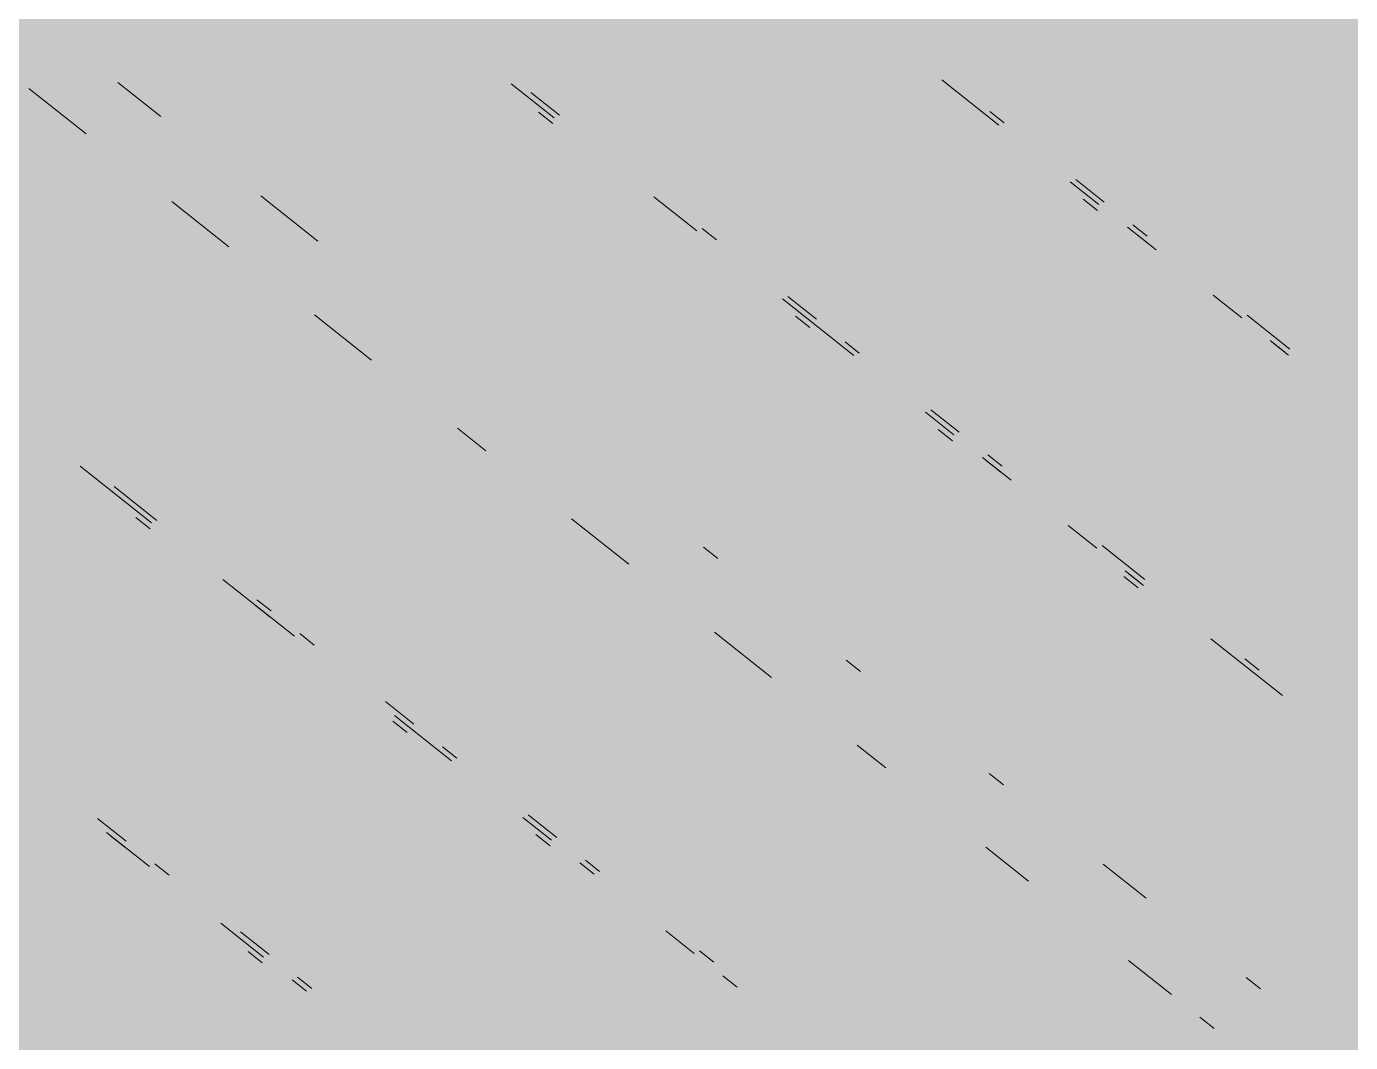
# Model space of a CAD drawing. Header units: millimetres. Extents: x 5 to 1315, y 5 to 292.
# Drawn here: x 1178.271 to 1181.349, y 93.505 to 95.867 of the extents above; entities that cross this region are included whole.
import ezdxf

# ---------------------------------------------------------------- set-up
doc = ezdxf.new("R2010")
doc.units = ezdxf.units.MM
doc.layers.add('EXISTING', color=7, linetype='Continuous')
doc.layers.add('IMAGES', color=7, linetype='Continuous')

# ---------------------------------------------------------------- blocks, each defined once
blk = doc.blocks.new('SHEET_03')
at = {"layer": 'EXISTING', "color": 250, "lineweight": 9}
for p, q in [((280.3989, 95.7429), (280.5317, 95.6376)), ((278.277, 95.7234), (278.4098, 95.618)), ((278.5835, 95.6577), (278.4839, 95.7367)), ((279.3981, 95.7342), (279.4976, 95.6552)), ((279.5101, 95.6611), (279.4437, 95.7137)), ((279.4945, 95.6416), (279.4613, 95.6679)), ((280.5442, 95.6434), (280.511, 95.6698)), ((280.6977, 95.5059), (280.7641, 95.4532)), ((280.7766, 95.4591), (280.7102, 95.5117)), ((278.9486, 95.3679), (278.8159, 95.4733)), ((279.73, 95.4708), (279.8296, 95.3918)), ((280.7609, 95.4396), (280.7277, 95.4659)), ((278.609, 95.46), (278.7417, 95.3546)), ((280.8761, 95.38), (280.8429, 95.4064)), ((279.8753, 95.3713), (279.8421, 95.3977)), ((280.8305, 95.4005), (280.8969, 95.3478)), ((280.0288, 95.2338), (280.1948, 95.1021)), ((280.1077, 95.187), (280.0413, 95.2396)), ((281.0296, 95.2425), (281.096, 95.1898)), ((278.9409, 95.1966), (279.0737, 95.0913)), ((280.092, 95.1675), (280.0588, 95.1938)), ((281.2081, 95.1167), (281.1085, 95.1957)), ((280.2072, 95.1079), (280.174, 95.1343)), ((281.1624, 95.1371), (281.1956, 95.1108)), ((281.205, 95.103), (281.1718, 95.1294)), ((280.4396, 94.9236), (280.3732, 94.9762)), ((280.3607, 94.9704), (280.4271, 94.9177)), ((279.2729, 94.9332), (279.3393, 94.8805)), ((280.424, 94.9041), (280.3908, 94.9304)), ((280.4935, 94.865), (280.5599, 94.8123)), ((280.5361, 94.8309), (280.5029, 94.8573)), ((280.5392, 94.8445), (280.506, 94.8709)), ((278.3962, 94.8446), (278.5621, 94.7129)), ((278.5746, 94.7188), (278.475, 94.7978)), ((278.559, 94.6993), (278.5258, 94.7256)), ((279.5384, 94.7225), (279.6712, 94.6171)), ((280.6927, 94.707), (280.7591, 94.6543)), ((279.8781, 94.6304), (279.8449, 94.6568)), ((280.8712, 94.5812), (280.7716, 94.6602)), ((278.7281, 94.5812), (278.8941, 94.4495)), ((280.8555, 94.5617), (280.8223, 94.588)), ((280.8255, 94.6016), (280.8587, 94.5753)), ((280.868, 94.5675), (280.8348, 94.5939)), ((278.837, 94.4944), (278.8039, 94.5208)), ((278.8402, 94.5081), (278.807, 94.5344)), ((278.9398, 94.429), (278.9066, 94.4554)), ((279.8704, 94.4591), (280.0032, 94.3538)), ((281.0246, 94.4436), (281.1906, 94.3119)), ((280.2101, 94.367), (280.1769, 94.3934)), ((281.1367, 94.3704), (281.1035, 94.3968)), ((279.1721, 94.2447), (279.1057, 94.2974)), ((279.1265, 94.2651), (279.2592, 94.1598)), ((279.1565, 94.2252), (279.1233, 94.2515)), ((279.2717, 94.1657), (279.2385, 94.192)), ((280.2024, 94.1957), (280.2687, 94.143)), ((280.542, 94.1036), (280.5088, 94.13)), ((278.5032, 93.9726), (278.4368, 94.0252)), ((279.4252, 94.0281), (279.4916, 93.9754)), ((279.5041, 93.9813), (279.4377, 94.034)), ((278.4575, 93.993), (278.5571, 93.914)), ((279.4885, 93.9618), (279.4553, 93.9881)), ((278.5001, 93.9589), (278.4669, 93.9853)), ((280.5011, 93.9587), (280.6007, 93.8797)), ((279.6037, 93.9023), (279.5705, 93.9286)), ((278.6028, 93.8935), (278.5696, 93.9199)), ((279.558, 93.9227), (279.5912, 93.8964)), ((280.874, 93.8403), (280.7744, 93.9193)), ((278.7231, 93.7823), (278.8227, 93.7033)), ((278.8352, 93.7092), (278.7688, 93.7619)), ((279.7572, 93.7647), (279.8236, 93.712)), ((278.8196, 93.6897), (278.7864, 93.716)), ((279.8692, 93.6916), (279.836, 93.7179)), ((280.8331, 93.6953), (280.9327, 93.6163)), ((278.8891, 93.6506), (278.9223, 93.6243)), ((278.9348, 93.6302), (278.9016, 93.6565)), ((279.89, 93.6594), (279.9231, 93.633)), ((281.1395, 93.6295), (281.1063, 93.6559)), ((280.999, 93.5636), (281.0322, 93.5372))]:
    blk.add_line(p, q, dxfattribs=at)
at = {"layer": 'IMAGES', "color": 7}
for points in [[(278.06, 95.8215), (278.4455, 95.8215), (278.06, 95.9179), (278.4455, 95.9179)], [(278.4455, 95.8215), (278.5418, 95.8215), (278.4455, 95.9179), (278.5418, 95.9179)], [(278.5418, 95.8215), (279.12, 95.8215), (278.5418, 95.9179), (279.12, 95.9179)], [(279.12, 95.8215), (279.3127, 95.8215), (279.12, 95.9179), (279.3127, 95.9179)], [(279.3127, 95.8215), (279.4091, 95.8215), (279.3127, 95.9179), (279.4091, 95.9179)], [(279.4091, 95.8215), (279.5055, 95.8215), (279.4091, 95.9179), (279.5055, 95.9179)], [(279.5055, 95.8215), (279.9873, 95.8215), (279.5055, 95.9179), (279.9873, 95.9179)], [(279.9873, 95.8215), (280.0836, 95.8215), (279.9873, 95.9179), (280.0836, 95.9179)], [(280.0836, 95.8215), (280.18, 95.8215), (280.0836, 95.9179), (280.18, 95.9179)], [(280.18, 95.8215), (280.2764, 95.8215), (280.18, 95.9179), (280.2764, 95.9179)], [(280.2764, 95.8215), (280.3727, 95.8215), (280.2764, 95.9179), (280.3727, 95.9179)], [(280.3727, 95.8215), (280.4691, 95.8215), (280.3727, 95.9179), (280.4691, 95.9179)], [(280.4691, 95.8215), (280.9509, 95.8215), (280.4691, 95.9179), (280.9509, 95.9179)], [(280.9509, 95.8215), (281.0473, 95.8215), (280.9509, 95.9179), (281.0473, 95.9179)], [(281.0473, 95.8215), (281.1436, 95.8215), (281.0473, 95.9179), (281.1436, 95.9179)], [(281.1436, 95.8215), (281.24, 95.8215), (281.1436, 95.9179), (281.24, 95.9179)], [(281.24, 95.8215), (281.3364, 95.8215), (281.24, 95.9179), (281.3364, 95.9179)], [(281.3364, 95.8215), (281.4327, 95.8215), (281.3364, 95.9179), (281.4327, 95.9179)], [(278.2527, 95.6287), (278.3491, 95.6287), (278.2527, 95.8215), (278.3491, 95.8215)], [(278.3491, 95.7251), (278.4455, 95.7251), (278.3491, 95.8215), (278.4455, 95.8215)], [(278.4455, 95.7251), (278.5418, 95.7251), (278.4455, 95.8215), (278.5418, 95.8215)], [(278.5418, 95.7251), (278.6382, 95.7251), (278.5418, 95.8215), (278.6382, 95.8215)], [(278.6382, 95.7251), (279.12, 95.7251), (278.6382, 95.8215), (279.12, 95.8215)], [(279.12, 95.7251), (279.2164, 95.7251), (279.12, 95.8215), (279.2164, 95.8215)], [(279.2164, 95.7251), (279.3127, 95.7251), (279.2164, 95.8215), (279.3127, 95.8215)], [(279.3127, 95.7251), (279.4091, 95.7251), (279.3127, 95.8215), (279.4091, 95.8215)], [(279.4091, 95.7251), (279.5055, 95.7251), (279.4091, 95.8215), (279.5055, 95.8215)], [(279.5055, 95.7251), (280.0836, 95.7251), (279.5055, 95.8215), (280.0836, 95.8215)], [(280.0836, 95.7251), (280.18, 95.7251), (280.0836, 95.8215), (280.18, 95.8215)], [(280.18, 95.7251), (280.2764, 95.7251), (280.18, 95.8215), (280.2764, 95.8215)], [(280.2764, 95.7251), (280.3727, 95.7251), (280.2764, 95.8215), (280.3727, 95.8215)], [(280.3727, 95.7251), (280.4691, 95.7251), (280.3727, 95.8215), (280.4691, 95.8215)], [(280.4691, 95.7251), (280.5655, 95.7251), (280.4691, 95.8215), (280.5655, 95.8215)], [(280.5655, 95.7251), (280.6618, 95.7251), (280.5655, 95.8215), (280.6618, 95.8215)], [(280.6618, 95.7251), (281.1436, 95.7251), (280.6618, 95.8215), (281.1436, 95.8215)], [(281.1436, 95.7251), (281.24, 95.7251), (281.1436, 95.8215), (281.24, 95.8215)], [(281.24, 95.7251), (281.3364, 95.7251), (281.24, 95.8215), (281.3364, 95.8215)], [(281.3364, 95.7251), (281.5291, 95.7251), (281.3364, 95.8215), (281.5291, 95.8215)], [(278.3491, 95.6287), (278.4455, 95.6287), (278.3491, 95.7251), (278.4455, 95.7251)], [(278.4455, 95.6287), (278.5418, 95.6287), (278.4455, 95.7251), (278.5418, 95.7251)], [(278.5418, 95.6287), (278.6382, 95.6287), (278.5418, 95.7251), (278.6382, 95.7251)], [(278.6382, 95.6287), (278.7345, 95.6287), (278.6382, 95.7251), (278.7345, 95.7251)], [(278.7345, 95.6287), (278.8309, 95.6287), (278.7345, 95.7251), (278.8309, 95.7251)], [(278.8309, 95.6287), (279.2164, 95.6287), (278.8309, 95.7251), (279.2164, 95.7251)], [(279.2164, 95.6287), (279.3127, 95.6287), (279.2164, 95.7251), (279.3127, 95.7251)], [(279.3127, 95.6287), (279.4091, 95.6287), (279.3127, 95.7251), (279.4091, 95.7251)], [(279.4091, 95.6287), (279.6018, 95.6287), (279.4091, 95.7251), (279.6018, 95.7251)], [(279.6018, 95.6287), (279.6982, 95.6287), (279.6018, 95.7251), (279.6982, 95.7251)], [(279.6982, 95.6287), (280.2764, 95.6287), (279.6982, 95.7251), (280.2764, 95.7251)], [(280.2764, 95.6287), (280.3727, 95.6287), (280.2764, 95.7251), (280.3727, 95.7251)], [(280.3727, 95.6287), (280.5655, 95.6287), (280.3727, 95.7251), (280.5655, 95.7251)], [(280.5655, 95.6287), (280.6618, 95.6287), (280.5655, 95.7251), (280.6618, 95.7251)], [(280.6618, 95.6287), (281.24, 95.6287), (280.6618, 95.7251), (281.24, 95.7251)], [(281.24, 95.6287), (281.3364, 95.6287), (281.24, 95.7251), (281.3364, 95.7251)], [(281.3364, 95.6287), (281.4327, 95.6287), (281.3364, 95.7251), (281.4327, 95.7251)], [(278.2527, 95.5323), (278.3491, 95.5323), (278.2527, 95.6287), (278.3491, 95.6287)], [(278.3491, 95.5323), (278.4455, 95.5323), (278.3491, 95.6287), (278.4455, 95.6287)], [(278.4455, 95.5323), (278.5418, 95.5323), (278.4455, 95.6287), (278.5418, 95.6287)], [(278.5418, 95.5323), (278.7345, 95.5323), (278.5418, 95.6287), (278.7345, 95.6287)], [(278.7345, 95.5323), (278.8309, 95.5323), (278.7345, 95.6287), (278.8309, 95.6287)], [(278.8309, 95.5323), (278.9273, 95.5323), (278.8309, 95.6287), (278.9273, 95.6287)], [(278.9273, 95.5323), (279.3127, 95.5323), (278.9273, 95.6287), (279.3127, 95.6287)], [(279.3127, 95.5323), (279.4091, 95.5323), (279.3127, 95.6287), (279.4091, 95.6287)], [(279.4091, 95.5323), (279.5055, 95.5323), (279.4091, 95.6287), (279.5055, 95.6287)], [(279.5055, 95.5323), (279.6018, 95.5323), (279.5055, 95.6287), (279.6018, 95.6287)], [(279.6018, 95.5323), (279.6982, 95.5323), (279.6018, 95.6287), (279.6982, 95.6287)], [(279.6982, 95.5323), (279.7945, 95.5323), (279.6982, 95.6287), (279.7945, 95.6287)], [(279.7945, 95.5323), (279.8909, 95.5323), (279.7945, 95.6287), (279.8909, 95.6287)], [(279.8909, 95.5323), (280.4691, 95.5323), (279.8909, 95.6287), (280.4691, 95.6287)], [(280.4691, 95.5323), (280.5655, 95.5323), (280.4691, 95.6287), (280.5655, 95.6287)], [(280.5655, 95.5323), (280.6618, 95.5323), (280.5655, 95.6287), (280.6618, 95.6287)], [(280.6618, 95.5323), (280.7582, 95.5323), (280.6618, 95.6287), (280.7582, 95.6287)], [(280.7582, 95.5323), (281.3364, 95.5323), (280.7582, 95.6287), (281.3364, 95.6287)], [(281.3364, 95.5323), (281.4327, 95.5323), (281.3364, 95.6287), (281.4327, 95.6287)], [(277.8673, 95.4359), (278.4455, 95.4359), (277.8673, 95.5323), (278.4455, 95.5323)], [(278.4455, 95.4359), (278.5418, 95.4359), (278.4455, 95.5323), (278.5418, 95.5323)], [(278.5418, 95.4359), (278.6382, 95.4359), (278.5418, 95.5323), (278.6382, 95.5323)], [(278.6382, 95.4359), (278.7345, 95.4359), (278.6382, 95.5323), (278.7345, 95.5323)], [(278.7345, 95.4359), (278.8309, 95.4359), (278.7345, 95.5323), (278.8309, 95.5323)], [(278.8309, 95.4359), (278.9273, 95.4359), (278.8309, 95.5323), (278.9273, 95.5323)], [(278.9273, 95.4359), (279.0236, 95.4359), (278.9273, 95.5323), (279.0236, 95.5323)], [(279.0236, 95.4359), (279.4091, 95.4359), (279.0236, 95.5323), (279.4091, 95.5323)], [(279.4091, 95.4359), (279.5055, 95.4359), (279.4091, 95.5323), (279.5055, 95.5323)], [(279.5055, 95.4359), (279.6018, 95.4359), (279.5055, 95.5323), (279.6018, 95.5323)], [(279.6018, 95.4359), (279.6982, 95.4359), (279.6018, 95.5323), (279.6982, 95.5323)], [(279.6982, 95.4359), (279.7945, 95.4359), (279.6982, 95.5323), (279.7945, 95.5323)], [(279.7945, 95.4359), (279.8909, 95.4359), (279.7945, 95.5323), (279.8909, 95.5323)], [(279.8909, 95.4359), (279.9873, 95.4359), (279.8909, 95.5323), (279.9873, 95.5323)], [(279.9873, 95.4359), (280.4691, 95.4359), (279.9873, 95.5323), (280.4691, 95.5323)], [(280.4691, 95.4359), (280.5655, 95.4359), (280.4691, 95.5323), (280.5655, 95.5323)], [(280.5655, 95.4359), (280.6618, 95.4359), (280.5655, 95.5323), (280.6618, 95.5323)], [(280.6618, 95.4359), (280.7582, 95.4359), (280.6618, 95.5323), (280.7582, 95.5323)], [(280.7582, 95.4359), (280.8545, 95.4359), (280.7582, 95.5323), (280.8545, 95.5323)], [(280.8545, 95.4359), (280.9509, 95.4359), (280.8545, 95.5323), (280.9509, 95.5323)], [(280.9509, 95.4359), (281.4327, 95.4359), (280.9509, 95.5323), (281.4327, 95.5323)], [(277.9636, 95.3395), (278.4455, 95.3395), (277.9636, 95.4359), (278.4455, 95.4359)], [(278.4455, 95.3395), (278.5418, 95.3395), (278.4455, 95.4359), (278.5418, 95.4359)], [(278.5418, 95.3395), (278.6382, 95.3395), (278.5418, 95.4359), (278.6382, 95.4359)], [(278.6382, 95.3395), (278.9273, 95.3395), (278.6382, 95.4359), (278.9273, 95.4359)], [(278.9273, 95.3395), (279.0236, 95.3395), (278.9273, 95.4359), (279.0236, 95.4359)], [(279.0236, 95.3395), (279.2164, 95.3395), (279.0236, 95.4359), (279.2164, 95.4359)], [(279.2164, 95.3395), (279.6018, 95.3395), (279.2164, 95.4359), (279.6018, 95.4359)], [(279.6018, 95.3395), (279.6982, 95.3395), (279.6018, 95.4359), (279.6982, 95.4359)], [(279.6982, 95.3395), (279.7945, 95.3395), (279.6982, 95.4359), (279.7945, 95.4359)], [(279.7945, 95.3395), (279.8909, 95.3395), (279.7945, 95.4359), (279.8909, 95.4359)], [(279.8909, 95.3395), (279.9873, 95.3395), (279.8909, 95.4359), (279.9873, 95.4359)], [(279.9873, 95.3395), (280.0836, 95.3395), (279.9873, 95.4359), (280.0836, 95.4359)], [(280.0836, 95.3395), (280.18, 95.3395), (280.0836, 95.4359), (280.18, 95.4359)], [(280.18, 95.3395), (280.5655, 95.3395), (280.18, 95.4359), (280.5655, 95.4359)], [(280.5655, 95.3395), (280.6618, 95.3395), (280.5655, 95.4359), (280.6618, 95.4359)], [(280.6618, 95.3395), (280.7582, 95.3395), (280.6618, 95.4359), (280.7582, 95.4359)], [(280.7582, 95.3395), (280.9509, 95.3395), (280.7582, 95.4359), (280.9509, 95.4359)], [(280.9509, 95.3395), (281.0473, 95.3395), (280.9509, 95.4359), (281.0473, 95.4359)], [(281.0473, 95.3395), (281.1436, 95.3395), (281.0473, 95.4359), (281.1436, 95.4359)], [(281.1436, 95.3395), (281.6255, 95.3395), (281.1436, 95.4359), (281.6255, 95.4359)], [(278.1564, 95.2431), (278.5418, 95.2431), (278.1564, 95.3395), (278.5418, 95.3395)], [(278.5418, 95.2431), (278.6382, 95.2431), (278.5418, 95.3395), (278.6382, 95.3395)], [(278.6382, 95.2431), (278.7345, 95.2431), (278.6382, 95.3395), (278.7345, 95.3395)], [(278.7345, 95.2431), (278.8309, 95.2431), (278.7345, 95.3395), (278.8309, 95.3395)], [(278.8309, 95.2431), (279.12, 95.2431), (278.8309, 95.3395), (279.12, 95.3395)], [(279.12, 95.2431), (279.2164, 95.2431), (279.12, 95.3395), (279.2164, 95.3395)], [(279.2164, 95.2431), (279.3127, 95.2431), (279.2164, 95.3395), (279.3127, 95.3395)], [(279.3127, 95.2431), (279.6982, 95.2431), (279.3127, 95.3395), (279.6982, 95.3395)], [(279.6982, 95.2431), (279.7945, 95.2431), (279.6982, 95.3395), (279.7945, 95.3395)], [(279.7945, 95.2431), (279.8909, 95.2431), (279.7945, 95.3395), (279.8909, 95.3395)], [(279.8909, 95.2431), (279.9873, 95.2431), (279.8909, 95.3395), (279.9873, 95.3395)], [(279.9873, 95.2431), (280.0836, 95.2431), (279.9873, 95.3395), (280.0836, 95.3395)], [(280.0836, 95.2431), (280.18, 95.2431), (280.0836, 95.3395), (280.18, 95.3395)], [(280.18, 95.2431), (280.7582, 95.2431), (280.18, 95.3395), (280.7582, 95.3395)], [(280.7582, 95.2431), (280.8545, 95.2431), (280.7582, 95.3395), (280.8545, 95.3395)], [(280.8545, 95.2431), (280.9509, 95.2431), (280.8545, 95.3395), (280.9509, 95.3395)], [(280.9509, 95.2431), (281.0473, 95.2431), (280.9509, 95.3395), (281.0473, 95.3395)], [(281.0473, 95.2431), (281.1436, 95.2431), (281.0473, 95.3395), (281.1436, 95.3395)], [(281.1436, 95.2431), (281.24, 95.2431), (281.1436, 95.3395), (281.24, 95.3395)], [(281.24, 95.2431), (281.7218, 95.2431), (281.24, 95.3395), (281.7218, 95.3395)], [(278.2527, 95.1467), (278.6382, 95.1467), (278.2527, 95.2431), (278.6382, 95.2431)], [(278.6382, 95.1467), (278.7345, 95.1467), (278.6382, 95.2431), (278.7345, 95.2431)], [(278.7345, 95.1467), (278.8309, 95.1467), (278.7345, 95.2431), (278.8309, 95.2431)], [(278.8309, 95.1467), (278.9273, 95.1467), (278.8309, 95.2431), (278.9273, 95.2431)], [(278.9273, 95.1467), (279.12, 95.1467), (278.9273, 95.2431), (279.12, 95.2431)], [(279.12, 95.1467), (279.2164, 95.1467), (279.12, 95.2431), (279.2164, 95.2431)], [(279.2164, 95.1467), (279.3127, 95.1467), (279.2164, 95.2431), (279.3127, 95.2431)], [(279.3127, 95.1467), (279.4091, 95.1467), (279.3127, 95.2431), (279.4091, 95.2431)], [(279.4091, 95.1467), (279.8909, 95.1467), (279.4091, 95.2431), (279.8909, 95.2431)], [(279.8909, 95.1467), (279.9873, 95.1467), (279.8909, 95.2431), (279.9873, 95.2431)], [(279.9873, 95.1467), (280.0836, 95.1467), (279.9873, 95.2431), (280.0836, 95.2431)], [(280.0836, 95.1467), (280.18, 95.1467), (280.0836, 95.2431), (280.18, 95.2431)], [(280.18, 95.1467), (280.2764, 95.1467), (280.18, 95.2431), (280.2764, 95.2431)], [(280.2764, 95.1467), (280.3727, 95.1467), (280.2764, 95.2431), (280.3727, 95.2431)], [(280.3727, 95.1467), (280.8545, 95.1467), (280.3727, 95.2431), (280.8545, 95.2431)], [(280.8545, 95.1467), (280.9509, 95.1467), (280.8545, 95.2431), (280.9509, 95.2431)], [(280.9509, 95.1467), (281.0473, 95.1467), (280.9509, 95.2431), (281.0473, 95.2431)], [(281.0473, 95.1467), (281.1436, 95.1467), (281.0473, 95.2431), (281.1436, 95.2431)], [(281.1436, 95.1467), (281.24, 95.1467), (281.1436, 95.2431), (281.24, 95.2431)], [(281.24, 95.1467), (281.3364, 95.1467), (281.24, 95.2431), (281.3364, 95.2431)], [(281.3364, 95.1467), (281.9145, 95.1467), (281.3364, 95.2431), (281.9145, 95.2431)], [(278.2527, 95.0503), (278.3491, 95.0503), (278.2527, 95.1467), (278.3491, 95.1467)], [(278.3491, 95.0503), (278.8309, 95.0503), (278.3491, 95.1467), (278.8309, 95.1467)], [(278.8309, 95.0503), (278.9273, 95.0503), (278.8309, 95.1467), (278.9273, 95.1467)], [(278.9273, 95.0503), (279.0236, 95.0503), (278.9273, 95.1467), (279.0236, 95.1467)], [(279.0236, 95.0503), (279.12, 95.0503), (279.0236, 95.1467), (279.12, 95.1467)], [(279.12, 95.0503), (279.2164, 95.0503), (279.12, 95.1467), (279.2164, 95.1467)], [(279.2164, 95.0503), (279.3127, 95.0503), (279.2164, 95.1467), (279.3127, 95.1467)], [(279.3127, 95.0503), (279.4091, 95.0503), (279.3127, 95.1467), (279.4091, 95.1467)], [(279.4091, 95.0503), (279.5055, 95.0503), (279.4091, 95.1467), (279.5055, 95.1467)], [(279.5055, 95.0503), (279.6018, 95.0503), (279.5055, 95.1467), (279.6018, 95.1467)], [(279.6018, 95.0503), (279.9873, 95.0503), (279.6018, 95.1467), (279.9873, 95.1467)], [(279.9873, 95.0503), (280.0836, 95.0503), (279.9873, 95.1467), (280.0836, 95.1467)], [(280.0836, 95.0503), (280.2764, 95.0503), (280.0836, 95.1467), (280.2764, 95.1467)], [(280.2764, 95.0503), (280.3727, 95.0503), (280.2764, 95.1467), (280.3727, 95.1467)], [(280.3727, 95.0503), (280.4691, 95.0503), (280.3727, 95.1467), (280.4691, 95.1467)], [(280.4691, 95.0503), (280.9509, 95.0503), (280.4691, 95.1467), (280.9509, 95.1467)], [(280.9509, 95.0503), (281.0473, 95.0503), (280.9509, 95.1467), (281.0473, 95.1467)], [(281.0473, 95.0503), (281.1436, 95.0503), (281.0473, 95.1467), (281.1436, 95.1467)], [(281.1436, 95.0503), (281.24, 95.0503), (281.1436, 95.1467), (281.24, 95.1467)], [(281.24, 95.0503), (281.3364, 95.0503), (281.24, 95.1467), (281.3364, 95.1467)], [(281.3364, 95.0503), (281.4327, 95.0503), (281.3364, 95.1467), (281.4327, 95.1467)], [(278.2527, 94.9539), (278.3491, 94.9539), (278.2527, 95.0503), (278.3491, 95.0503)], [(278.3491, 94.9539), (278.4455, 94.9539), (278.3491, 95.0503), (278.4455, 95.0503)], [(278.4455, 94.9539), (278.9273, 94.9539), (278.4455, 95.0503), (278.9273, 95.0503)], [(278.9273, 94.9539), (279.0236, 94.9539), (278.9273, 95.0503), (279.0236, 95.0503)], [(279.0236, 94.9539), (279.12, 94.9539), (279.0236, 95.0503), (279.12, 95.0503)], [(279.12, 94.9539), (279.2164, 94.9539), (279.12, 95.0503), (279.2164, 95.0503)], [(279.2164, 94.9539), (279.4091, 94.9539), (279.2164, 95.0503), (279.4091, 95.0503)], [(279.4091, 94.9539), (279.5055, 94.9539), (279.4091, 95.0503), (279.5055, 95.0503)], [(279.5055, 94.9539), (279.6018, 94.9539), (279.5055, 95.0503), (279.6018, 95.0503)], [(279.6018, 94.9539), (279.6982, 94.9539), (279.6018, 95.0503), (279.6982, 95.0503)], [(279.6982, 94.9539), (280.0836, 94.9539), (279.6982, 95.0503), (280.0836, 95.0503)], [(280.0836, 94.9539), (280.18, 94.9539), (280.0836, 95.0503), (280.18, 95.0503)], [(280.18, 94.9539), (280.2764, 94.9539), (280.18, 95.0503), (280.2764, 95.0503)], [(280.2764, 94.9539), (280.4691, 94.9539), (280.2764, 95.0503), (280.4691, 95.0503)], [(280.4691, 94.9539), (280.5655, 94.9539), (280.4691, 95.0503), (280.5655, 95.0503)], [(280.5655, 94.9539), (281.0473, 94.9539), (280.5655, 95.0503), (281.0473, 95.0503)], [(281.0473, 94.9539), (281.1436, 94.9539), (281.0473, 95.0503), (281.1436, 95.0503)], [(281.1436, 94.9539), (281.24, 94.9539), (281.1436, 95.0503), (281.24, 95.0503)], [(281.24, 94.9539), (281.4327, 94.9539), (281.24, 95.0503), (281.4327, 95.0503)], [(278.2527, 94.8575), (278.3491, 94.8575), (278.2527, 94.9539), (278.3491, 94.9539)], [(278.3491, 94.8575), (278.4455, 94.8575), (278.3491, 94.9539), (278.4455, 94.9539)], [(278.4455, 94.8575), (278.5418, 94.8575), (278.4455, 94.9539), (278.5418, 94.9539)], [(278.5418, 94.8575), (279.0236, 94.8575), (278.5418, 94.9539), (279.0236, 94.9539)], [(279.0236, 94.8575), (279.12, 94.8575), (279.0236, 94.9539), (279.12, 94.9539)], [(279.12, 94.8575), (279.2164, 94.8575), (279.12, 94.9539), (279.2164, 94.9539)], [(279.2164, 94.8575), (279.4091, 94.8575), (279.2164, 94.9539), (279.4091, 94.9539)], [(279.4091, 94.7611), (279.5055, 94.7611), (279.4091, 94.9539), (279.5055, 94.9539)], [(279.5055, 94.8575), (279.6018, 94.8575), (279.5055, 94.9539), (279.6018, 94.9539)], [(279.6018, 94.8575), (279.7945, 94.8575), (279.6018, 94.9539), (279.7945, 94.9539)], [(279.7945, 94.8575), (280.18, 94.8575), (279.7945, 94.9539), (280.18, 94.9539)], [(280.18, 94.8575), (280.2764, 94.8575), (280.18, 94.9539), (280.2764, 94.9539)], [(280.2764, 94.8575), (280.3727, 94.8575), (280.2764, 94.9539), (280.3727, 94.9539)], [(280.3727, 94.8575), (280.5655, 94.8575), (280.3727, 94.9539), (280.5655, 94.9539)], [(280.5655, 94.8575), (280.6618, 94.8575), (280.5655, 94.9539), (280.6618, 94.9539)], [(280.6618, 94.8575), (280.7582, 94.8575), (280.6618, 94.9539), (280.7582, 94.9539)], [(280.7582, 94.8575), (281.24, 94.8575), (280.7582, 94.9539), (281.24, 94.9539)], [(281.24, 94.8575), (281.3364, 94.8575), (281.24, 94.9539), (281.3364, 94.9539)], [(281.3364, 94.8575), (281.5291, 94.8575), (281.3364, 94.9539), (281.5291, 94.9539)], [(278.2527, 94.7611), (278.3491, 94.7611), (278.2527, 94.8575), (278.3491, 94.8575)], [(278.3491, 94.7611), (278.5418, 94.7611), (278.3491, 94.8575), (278.5418, 94.8575)], [(278.5418, 94.7611), (278.6382, 94.7611), (278.5418, 94.8575), (278.6382, 94.8575)], [(278.6382, 94.7611), (278.7345, 94.7611), (278.6382, 94.8575), (278.7345, 94.8575)], [(278.7345, 94.7611), (279.12, 94.7611), (278.7345, 94.8575), (279.12, 94.8575)], [(279.12, 94.7611), (279.2164, 94.7611), (279.12, 94.8575), (279.2164, 94.8575)], [(279.2164, 94.7611), (279.3127, 94.7611), (279.2164, 94.8575), (279.3127, 94.8575)], [(279.3127, 94.7611), (279.4091, 94.7611), (279.3127, 94.8575), (279.4091, 94.8575)], [(279.5055, 94.7611), (279.6018, 94.7611), (279.5055, 94.8575), (279.6018, 94.8575)], [(279.6018, 94.7611), (279.6982, 94.7611), (279.6018, 94.8575), (279.6982, 94.8575)], [(279.6982, 94.7611), (279.7945, 94.7611), (279.6982, 94.8575), (279.7945, 94.8575)], [(279.7945, 94.7611), (279.8909, 94.7611), (279.7945, 94.8575), (279.8909, 94.8575)], [(279.8909, 94.7611), (280.3727, 94.7611), (279.8909, 94.8575), (280.3727, 94.8575)], [(280.3727, 94.7611), (280.4691, 94.7611), (280.3727, 94.8575), (280.4691, 94.8575)], [(280.4691, 94.7611), (280.5655, 94.7611), (280.4691, 94.8575), (280.5655, 94.8575)], [(280.5655, 94.6647), (280.6618, 94.6647), (280.5655, 94.8575), (280.6618, 94.8575)], [(280.6618, 94.7611), (280.7582, 94.7611), (280.6618, 94.8575), (280.7582, 94.8575)], [(280.7582, 94.7611), (280.8545, 94.7611), (280.7582, 94.8575), (280.8545, 94.8575)], [(280.8545, 94.7611), (281.3364, 94.7611), (280.8545, 94.8575), (281.3364, 94.8575)], [(281.3364, 94.7611), (281.4327, 94.7611), (281.3364, 94.8575), (281.4327, 94.8575)], [(277.8673, 94.6647), (278.3491, 94.6647), (277.8673, 94.7611), (278.3491, 94.7611)], [(278.3491, 94.6647), (278.4455, 94.6647), (278.3491, 94.7611), (278.4455, 94.7611)], [(278.4455, 94.6647), (278.6382, 94.6647), (278.4455, 94.7611), (278.6382, 94.7611)], [(278.6382, 94.6647), (278.7345, 94.6647), (278.6382, 94.7611), (278.7345, 94.7611)], [(278.7345, 94.6647), (278.8309, 94.6647), (278.7345, 94.7611), (278.8309, 94.7611)], [(278.8309, 94.6647), (279.2164, 94.6647), (278.8309, 94.7611), (279.2164, 94.7611)], [(279.2164, 94.6647), (279.3127, 94.6647), (279.2164, 94.7611), (279.3127, 94.7611)], [(279.3127, 94.6647), (279.4091, 94.6647), (279.3127, 94.7611), (279.4091, 94.7611)], [(279.4091, 94.6647), (279.5055, 94.6647), (279.4091, 94.7611), (279.5055, 94.7611)], [(279.5055, 94.6647), (279.6982, 94.6647), (279.5055, 94.7611), (279.6982, 94.7611)], [(279.6982, 94.6647), (279.7945, 94.6647), (279.6982, 94.7611), (279.7945, 94.7611)], [(279.7945, 94.6647), (279.8909, 94.6647), (279.7945, 94.7611), (279.8909, 94.7611)], [(279.8909, 94.6647), (279.9873, 94.6647), (279.8909, 94.7611), (279.9873, 94.7611)], [(279.9873, 94.6647), (280.3727, 94.6647), (279.9873, 94.7611), (280.3727, 94.7611)], [(280.3727, 94.6647), (280.4691, 94.6647), (280.3727, 94.7611), (280.4691, 94.7611)], [(280.4691, 94.6647), (280.5655, 94.6647), (280.4691, 94.7611), (280.5655, 94.7611)], [(280.6618, 94.6647), (280.7582, 94.6647), (280.6618, 94.7611), (280.7582, 94.7611)], [(280.7582, 94.6647), (280.8545, 94.6647), (280.7582, 94.7611), (280.8545, 94.7611)], [(280.8545, 94.6647), (280.9509, 94.6647), (280.8545, 94.7611), (280.9509, 94.7611)], [(280.9509, 94.6647), (281.4327, 94.6647), (280.9509, 94.7611), (281.4327, 94.7611)], [(277.9636, 94.5683), (278.5418, 94.5683), (277.9636, 94.6647), (278.5418, 94.6647)], [(278.5418, 94.5683), (278.6382, 94.5683), (278.5418, 94.6647), (278.6382, 94.6647)], [(278.6382, 94.5683), (278.7345, 94.5683), (278.6382, 94.6647), (278.7345, 94.6647)], [(278.7345, 94.5683), (278.8309, 94.5683), (278.7345, 94.6647), (278.8309, 94.6647)], [(278.8309, 94.5683), (278.9273, 94.5683), (278.8309, 94.6647), (278.9273, 94.6647)], [(278.9273, 94.5683), (279.4091, 94.5683), (278.9273, 94.6647), (279.4091, 94.6647)], [(279.4091, 94.5683), (279.5055, 94.5683), (279.4091, 94.6647), (279.5055, 94.6647)], [(279.5055, 94.5683), (279.6018, 94.5683), (279.5055, 94.6647), (279.6018, 94.6647)], [(279.6018, 94.5683), (279.6982, 94.5683), (279.6018, 94.6647), (279.6982, 94.6647)], [(279.6982, 94.5683), (279.8909, 94.5683), (279.6982, 94.6647), (279.8909, 94.6647)], [(279.8909, 94.5683), (279.9873, 94.5683), (279.8909, 94.6647), (279.9873, 94.6647)], [(279.9873, 94.5683), (280.18, 94.5683), (279.9873, 94.6647), (280.18, 94.6647)], [(280.18, 94.5683), (280.4691, 94.5683), (280.18, 94.6647), (280.4691, 94.6647)], [(280.4691, 94.5683), (280.5655, 94.5683), (280.4691, 94.6647), (280.5655, 94.6647)], [(280.5655, 94.5683), (280.6618, 94.5683), (280.5655, 94.6647), (280.6618, 94.6647)], [(280.6618, 94.5683), (280.7582, 94.5683), (280.6618, 94.6647), (280.7582, 94.6647)], [(280.7582, 94.5683), (280.8545, 94.5683), (280.7582, 94.6647), (280.8545, 94.6647)], [(280.8545, 94.5683), (280.9509, 94.5683), (280.8545, 94.6647), (280.9509, 94.6647)], [(280.9509, 94.5683), (281.0473, 94.5683), (280.9509, 94.6647), (281.0473, 94.6647)], [(281.0473, 94.5683), (281.6255, 94.5683), (281.0473, 94.6647), (281.6255, 94.6647)], [(278.06, 94.4719), (278.5418, 94.4719), (278.06, 94.5683), (278.5418, 94.5683)], [(278.5418, 94.4719), (278.6382, 94.4719), (278.5418, 94.5683), (278.6382, 94.5683)], [(278.6382, 94.4719), (278.7345, 94.4719), (278.6382, 94.5683), (278.7345, 94.5683)], [(278.7345, 94.4719), (278.9273, 94.4719), (278.7345, 94.5683), (278.9273, 94.5683)], [(278.9273, 94.4719), (279.5055, 94.4719), (278.9273, 94.5683), (279.5055, 94.5683)], [(279.5055, 94.4719), (279.6018, 94.4719), (279.5055, 94.5683), (279.6018, 94.5683)], [(279.6018, 94.4719), (279.6982, 94.4719), (279.6018, 94.5683), (279.6982, 94.5683)], [(279.6982, 94.4719), (279.7945, 94.4719), (279.6982, 94.5683), (279.7945, 94.5683)], [(279.7945, 94.4719), (280.0836, 94.4719), (279.7945, 94.5683), (280.0836, 94.5683)], [(280.0836, 94.4719), (280.18, 94.4719), (280.0836, 94.5683), (280.18, 94.5683)], [(280.18, 94.4719), (280.2764, 94.4719), (280.18, 94.5683), (280.2764, 94.5683)], [(280.2764, 94.4719), (280.6618, 94.4719), (280.2764, 94.5683), (280.6618, 94.5683)], [(280.6618, 94.4719), (280.7582, 94.4719), (280.6618, 94.5683), (280.7582, 94.5683)], [(280.7582, 94.4719), (280.8545, 94.4719), (280.7582, 94.5683), (280.8545, 94.5683)], [(280.8545, 94.4719), (281.0473, 94.4719), (280.8545, 94.5683), (281.0473, 94.5683)], [(281.0473, 94.4719), (281.1436, 94.4719), (281.0473, 94.5683), (281.1436, 94.5683)], [(281.1436, 94.4719), (281.24, 94.4719), (281.1436, 94.5683), (281.24, 94.5683)], [(281.24, 94.4719), (281.6255, 94.4719), (281.24, 94.5683), (281.6255, 94.5683)], [(278.1564, 94.3755), (278.6382, 94.3755), (278.1564, 94.4719), (278.6382, 94.4719)], [(278.6382, 94.3755), (278.7345, 94.3755), (278.6382, 94.4719), (278.7345, 94.4719)], [(278.7345, 94.3755), (278.8309, 94.3755), (278.7345, 94.4719), (278.8309, 94.4719)], [(278.8309, 94.3755), (279.0236, 94.3755), (278.8309, 94.4719), (279.0236, 94.4719)], [(279.0236, 94.3755), (279.12, 94.3755), (279.0236, 94.4719), (279.12, 94.4719)], [(279.12, 94.3755), (279.2164, 94.3755), (279.12, 94.4719), (279.2164, 94.4719)], [(279.2164, 94.3755), (279.6018, 94.3755), (279.2164, 94.4719), (279.6018, 94.4719)], [(279.6018, 94.3755), (279.6982, 94.3755), (279.6018, 94.4719), (279.6982, 94.4719)], [(279.6982, 94.3755), (279.7945, 94.3755), (279.6982, 94.4719), (279.7945, 94.4719)], [(279.7945, 94.3755), (279.8909, 94.3755), (279.7945, 94.4719), (279.8909, 94.4719)], [(279.8909, 94.3755), (279.9873, 94.3755), (279.8909, 94.4719), (279.9873, 94.4719)], [(279.9873, 94.3755), (280.18, 94.3755), (279.9873, 94.4719), (280.18, 94.4719)], [(280.18, 94.3755), (280.2764, 94.3755), (280.18, 94.4719), (280.2764, 94.4719)], [(280.2764, 94.3755), (280.3727, 94.3755), (280.2764, 94.4719), (280.3727, 94.4719)], [(280.3727, 94.3755), (280.7582, 94.3755), (280.3727, 94.4719), (280.7582, 94.4719)], [(280.7582, 94.3755), (280.9509, 94.3755), (280.7582, 94.4719), (280.9509, 94.4719)], [(280.9509, 94.3755), (281.1436, 94.3755), (280.9509, 94.4719), (281.1436, 94.4719)], [(281.1436, 94.3755), (281.24, 94.3755), (281.1436, 94.4719), (281.24, 94.4719)], [(281.24, 94.3755), (281.3364, 94.3755), (281.24, 94.4719), (281.3364, 94.4719)], [(281.3364, 94.3755), (281.8182, 94.3755), (281.3364, 94.4719), (281.8182, 94.4719)], [(278.2527, 94.2791), (278.8309, 94.2791), (278.2527, 94.3755), (278.8309, 94.3755)], [(278.8309, 94.2791), (278.9273, 94.2791), (278.8309, 94.3755), (278.9273, 94.3755)], [(278.9273, 94.2791), (279.0236, 94.2791), (278.9273, 94.3755), (279.0236, 94.3755)], [(279.0236, 94.2791), (279.12, 94.2791), (279.0236, 94.3755), (279.12, 94.3755)], [(279.12, 94.2791), (279.2164, 94.2791), (279.12, 94.3755), (279.2164, 94.3755)], [(279.2164, 94.2791), (279.3127, 94.2791), (279.2164, 94.3755), (279.3127, 94.3755)], [(279.3127, 94.2791), (279.7945, 94.2791), (279.3127, 94.3755), (279.7945, 94.3755)], [(279.7945, 94.2791), (279.8909, 94.2791), (279.7945, 94.3755), (279.8909, 94.3755)], [(279.8909, 94.2791), (279.9873, 94.2791), (279.8909, 94.3755), (279.9873, 94.3755)], [(279.9873, 94.2791), (280.0836, 94.2791), (279.9873, 94.3755), (280.0836, 94.3755)], [(280.0836, 94.2791), (280.18, 94.2791), (280.0836, 94.3755), (280.18, 94.3755)], [(280.18, 94.2791), (280.3727, 94.2791), (280.18, 94.3755), (280.3727, 94.3755)], [(280.3727, 94.2791), (280.4691, 94.2791), (280.3727, 94.3755), (280.4691, 94.3755)], [(280.4691, 94.2791), (280.9509, 94.2791), (280.4691, 94.3755), (280.9509, 94.3755)], [(280.9509, 94.2791), (281.0473, 94.2791), (280.9509, 94.3755), (281.0473, 94.3755)], [(281.0473, 94.2791), (281.24, 94.2791), (281.0473, 94.3755), (281.24, 94.3755)], [(281.24, 94.2791), (281.3364, 94.2791), (281.24, 94.3755), (281.3364, 94.3755)], [(281.3364, 94.2791), (281.4327, 94.2791), (281.3364, 94.3755), (281.4327, 94.3755)], [(278.2527, 94.1827), (278.3491, 94.1827), (278.2527, 94.2791), (278.3491, 94.2791)], [(278.3491, 94.1827), (278.4455, 94.1827), (278.3491, 94.2791), (278.4455, 94.2791)], [(278.4455, 94.1827), (278.9273, 94.1827), (278.4455, 94.2791), (278.9273, 94.2791)], [(278.9273, 94.1827), (279.0236, 94.1827), (278.9273, 94.2791), (279.0236, 94.2791)], [(279.0236, 94.1827), (279.12, 94.1827), (279.0236, 94.2791), (279.12, 94.2791)], [(279.12, 94.1827), (279.3127, 94.1827), (279.12, 94.2791), (279.3127, 94.2791)], [(279.3127, 94.1827), (279.4091, 94.1827), (279.3127, 94.2791), (279.4091, 94.2791)], [(279.4091, 94.1827), (279.8909, 94.1827), (279.4091, 94.2791), (279.8909, 94.2791)], [(279.8909, 94.1827), (279.9873, 94.1827), (279.8909, 94.2791), (279.9873, 94.2791)], [(279.9873, 94.1827), (280.0836, 94.1827), (279.9873, 94.2791), (280.0836, 94.2791)], [(280.0836, 94.1827), (280.2764, 94.1827), (280.0836, 94.2791), (280.2764, 94.2791)], [(280.2764, 94.1827), (280.3727, 94.1827), (280.2764, 94.2791), (280.3727, 94.2791)], [(280.3727, 94.1827), (280.4691, 94.1827), (280.3727, 94.2791), (280.4691, 94.2791)], [(280.4691, 94.1827), (280.5655, 94.1827), (280.4691, 94.2791), (280.5655, 94.2791)], [(280.5655, 94.1827), (280.6618, 94.1827), (280.5655, 94.2791), (280.6618, 94.2791)], [(280.6618, 94.1827), (281.1436, 94.1827), (280.6618, 94.2791), (281.1436, 94.2791)], [(281.1436, 94.1827), (281.24, 94.1827), (281.1436, 94.2791), (281.24, 94.2791)], [(281.24, 94.1827), (281.4327, 94.1827), (281.24, 94.2791), (281.4327, 94.2791)], [(278.1564, 94.0863), (278.3491, 94.0863), (278.1564, 94.1827), (278.3491, 94.1827)], [(278.3491, 94.0863), (278.4455, 94.0863), (278.3491, 94.1827), (278.4455, 94.1827)], [(278.4455, 94.0863), (278.5418, 94.0863), (278.4455, 94.1827), (278.5418, 94.1827)], [(278.5418, 94.0863), (279.0236, 94.0863), (278.5418, 94.1827), (279.0236, 94.1827)], [(279.0236, 94.0863), (279.12, 94.0863), (279.0236, 94.1827), (279.12, 94.1827)], [(279.12, 94.0863), (279.2164, 94.0863), (279.12, 94.1827), (279.2164, 94.1827)], [(279.2164, 94.0863), (279.4091, 94.0863), (279.2164, 94.1827), (279.4091, 94.1827)], [(279.4091, 94.0863), (279.5055, 94.0863), (279.4091, 94.1827), (279.5055, 94.1827)], [(279.5055, 94.0863), (279.6018, 94.0863), (279.5055, 94.1827), (279.6018, 94.1827)], [(279.6018, 94.0863), (279.9873, 94.0863), (279.6018, 94.1827), (279.9873, 94.1827)], [(279.9873, 94.0863), (280.18, 94.0863), (279.9873, 94.1827), (280.18, 94.1827)], [(280.18, 94.0863), (280.2764, 94.0863), (280.18, 94.1827), (280.2764, 94.1827)], [(280.2764, 93.9899), (280.3727, 93.9899), (280.2764, 94.1827), (280.3727, 94.1827)], [(280.3727, 94.0863), (280.4691, 94.0863), (280.3727, 94.1827), (280.4691, 94.1827)], [(280.4691, 94.0863), (280.5655, 94.0863), (280.4691, 94.1827), (280.5655, 94.1827)], [(280.5655, 94.0863), (280.6618, 94.0863), (280.5655, 94.1827), (280.6618, 94.1827)], [(280.6618, 94.0863), (280.7582, 94.0863), (280.6618, 94.1827), (280.7582, 94.1827)], [(280.7582, 94.0863), (281.1436, 94.0863), (280.7582, 94.1827), (281.1436, 94.1827)], [(281.1436, 94.0863), (281.24, 94.0863), (281.1436, 94.1827), (281.24, 94.1827)], [(281.24, 94.0863), (281.3364, 94.0863), (281.24, 94.1827), (281.3364, 94.1827)], [(281.3364, 94.0863), (281.5291, 94.0863), (281.3364, 94.1827), (281.5291, 94.1827)], [(278.2527, 93.9899), (278.3491, 93.9899), (278.2527, 94.0863), (278.3491, 94.0863)], [(278.3491, 93.9899), (278.5418, 93.9899), (278.3491, 94.0863), (278.5418, 94.0863)], [(278.5418, 93.9899), (278.6382, 93.9899), (278.5418, 94.0863), (278.6382, 94.0863)], [(278.6382, 93.9899), (279.2164, 93.9899), (278.6382, 94.0863), (279.2164, 94.0863)], [(279.2164, 93.9899), (279.3127, 93.9899), (279.2164, 94.0863), (279.3127, 94.0863)], [(279.3127, 93.9899), (279.4091, 93.9899), (279.3127, 94.0863), (279.4091, 94.0863)], [(279.4091, 93.9899), (279.5055, 93.9899), (279.4091, 94.0863), (279.5055, 94.0863)], [(279.5055, 93.9899), (279.6018, 93.9899), (279.5055, 94.0863), (279.6018, 94.0863)], [(279.6018, 93.9899), (279.6982, 93.9899), (279.6018, 94.0863), (279.6982, 94.0863)], [(279.6982, 93.9899), (280.18, 93.9899), (279.6982, 94.0863), (280.18, 94.0863)], [(280.18, 93.9899), (280.2764, 93.9899), (280.18, 94.0863), (280.2764, 94.0863)], [(280.3727, 93.9899), (280.6618, 93.9899), (280.3727, 94.0863), (280.6618, 94.0863)], [(280.6618, 93.9899), (280.7582, 93.9899), (280.6618, 94.0863), (280.7582, 94.0863)], [(280.7582, 93.9899), (280.8545, 93.9899), (280.7582, 94.0863), (280.8545, 94.0863)], [(280.8545, 93.9899), (281.3364, 93.9899), (280.8545, 94.0863), (281.3364, 94.0863)], [(281.3364, 93.9899), (281.4327, 93.9899), (281.3364, 94.0863), (281.4327, 94.0863)], [(278.2527, 93.8935), (278.3491, 93.8935), (278.2527, 93.9899), (278.3491, 93.9899)], [(278.3491, 93.8935), (278.4455, 93.8935), (278.3491, 93.9899), (278.4455, 93.9899)], [(278.4455, 93.8935), (278.6382, 93.8935), (278.4455, 93.9899), (278.6382, 93.9899)], [(278.6382, 93.8935), (278.7345, 93.8935), (278.6382, 93.9899), (278.7345, 93.9899)], [(278.7345, 93.8935), (279.3127, 93.8935), (278.7345, 93.9899), (279.3127, 93.9899)], [(279.3127, 93.8935), (279.4091, 93.8935), (279.3127, 93.9899), (279.4091, 93.9899)], [(279.4091, 93.8935), (279.6018, 93.8935), (279.4091, 93.9899), (279.6018, 93.9899)], [(279.6018, 93.8935), (279.6982, 93.8935), (279.6018, 93.9899), (279.6982, 93.9899)], [(279.6982, 93.8935), (279.7945, 93.8935), (279.6982, 93.9899), (279.7945, 93.9899)], [(279.7945, 93.8935), (280.18, 93.8935), (279.7945, 93.9899), (280.18, 93.9899)], [(280.18, 93.8935), (280.2764, 93.8935), (280.18, 93.9899), (280.2764, 93.9899)], [(280.2764, 93.8935), (280.3727, 93.8935), (280.2764, 93.9899), (280.3727, 93.9899)], [(280.3727, 93.8935), (280.4691, 93.8935), (280.3727, 93.9899), (280.4691, 93.9899)], [(280.4691, 93.8935), (280.5655, 93.8935), (280.4691, 93.9899), (280.5655, 93.9899)], [(280.5655, 93.8935), (280.6618, 93.8935), (280.5655, 93.9899), (280.6618, 93.9899)], [(280.6618, 93.8935), (280.7582, 93.8935), (280.6618, 93.9899), (280.7582, 93.9899)], [(280.7582, 93.8935), (280.8545, 93.8935), (280.7582, 93.9899), (280.8545, 93.9899)], [(280.8545, 93.8935), (280.9509, 93.8935), (280.8545, 93.9899), (280.9509, 93.9899)], [(280.9509, 93.8935), (281.5291, 93.8935), (280.9509, 93.9899), (281.5291, 93.9899)], [(277.8673, 93.797), (278.3491, 93.797), (277.8673, 93.8935), (278.3491, 93.8935)], [(278.3491, 93.797), (278.4455, 93.797), (278.3491, 93.8935), (278.4455, 93.8935)], [(278.4455, 93.797), (278.5418, 93.797), (278.4455, 93.8935), (278.5418, 93.8935)], [(278.5418, 93.797), (278.7345, 93.797), (278.5418, 93.8935), (278.7345, 93.8935)], [(278.7345, 93.797), (278.8309, 93.797), (278.7345, 93.8935), (278.8309, 93.8935)], [(278.8309, 93.797), (278.9273, 93.797), (278.8309, 93.8935), (278.9273, 93.8935)], [(278.9273, 93.797), (279.4091, 93.797), (278.9273, 93.8935), (279.4091, 93.8935)], [(279.4091, 93.797), (279.5055, 93.797), (279.4091, 93.8935), (279.5055, 93.8935)], [(279.5055, 93.797), (279.6018, 93.797), (279.5055, 93.8935), (279.6018, 93.8935)], [(279.6018, 93.797), (279.6982, 93.797), (279.6018, 93.8935), (279.6982, 93.8935)], [(279.6982, 93.797), (279.7945, 93.797), (279.6982, 93.8935), (279.7945, 93.8935)], [(279.7945, 93.797), (279.8909, 93.797), (279.7945, 93.8935), (279.8909, 93.8935)], [(279.8909, 93.797), (280.4691, 93.797), (279.8909, 93.8935), (280.4691, 93.8935)], [(280.4691, 93.797), (280.5655, 93.797), (280.4691, 93.8935), (280.5655, 93.8935)], [(280.5655, 93.797), (280.6618, 93.797), (280.5655, 93.8935), (280.6618, 93.8935)], [(280.6618, 93.797), (280.7582, 93.797), (280.6618, 93.8935), (280.7582, 93.8935)], [(280.7582, 93.797), (280.8545, 93.797), (280.7582, 93.8935), (280.8545, 93.8935)], [(280.8545, 93.797), (280.9509, 93.797), (280.8545, 93.8935), (280.9509, 93.8935)], [(280.9509, 93.797), (281.0473, 93.797), (280.9509, 93.8935), (281.0473, 93.8935)], [(281.0473, 93.797), (281.1436, 93.797), (281.0473, 93.8935), (281.1436, 93.8935)], [(281.1436, 93.797), (281.5291, 93.797), (281.1436, 93.8935), (281.5291, 93.8935)], [(277.9636, 93.7006), (278.5418, 93.7006), (277.9636, 93.797), (278.5418, 93.797)], [(278.5418, 93.7006), (278.6382, 93.7006), (278.5418, 93.797), (278.6382, 93.797)], [(278.6382, 93.7006), (278.7345, 93.7006), (278.6382, 93.797), (278.7345, 93.797)], [(278.7345, 93.7006), (278.8309, 93.7006), (278.7345, 93.797), (278.8309, 93.797)], [(278.8309, 93.7006), (278.9273, 93.7006), (278.8309, 93.797), (278.9273, 93.797)], [(278.9273, 93.7006), (279.0236, 93.7006), (278.9273, 93.797), (279.0236, 93.797)], [(279.0236, 93.7006), (279.6018, 93.7006), (279.0236, 93.797), (279.6018, 93.797)], [(279.6018, 93.7006), (279.6982, 93.7006), (279.6018, 93.797), (279.6982, 93.797)], [(279.6982, 93.7006), (279.7945, 93.7006), (279.6982, 93.797), (279.7945, 93.797)], [(279.7945, 93.7006), (279.8909, 93.7006), (279.7945, 93.797), (279.8909, 93.797)], [(279.8909, 93.7006), (280.5655, 93.7006), (279.8909, 93.797), (280.5655, 93.797)], [(280.5655, 93.7006), (280.6618, 93.7006), (280.5655, 93.797), (280.6618, 93.797)], [(280.6618, 93.7006), (280.7582, 93.7006), (280.6618, 93.797), (280.7582, 93.797)], [(280.7582, 93.7006), (280.8545, 93.7006), (280.7582, 93.797), (280.8545, 93.797)], [(280.8545, 93.7006), (280.9509, 93.7006), (280.8545, 93.797), (280.9509, 93.797)], [(280.9509, 93.7006), (281.0473, 93.7006), (280.9509, 93.797), (281.0473, 93.797)], [(281.0473, 93.7006), (281.1436, 93.7006), (281.0473, 93.797), (281.1436, 93.797)], [(281.1436, 93.7006), (281.24, 93.7006), (281.1436, 93.797), (281.24, 93.797)], [(281.24, 93.7006), (281.6255, 93.7006), (281.24, 93.797), (281.6255, 93.797)], [(278.1564, 93.6042), (278.6382, 93.6042), (278.1564, 93.7006), (278.6382, 93.7006)], [(278.6382, 93.6042), (278.7345, 93.6042), (278.6382, 93.7006), (278.7345, 93.7006)], [(278.7345, 93.6042), (278.8309, 93.6042), (278.7345, 93.7006), (278.8309, 93.7006)], [(278.8309, 93.6042), (278.9273, 93.6042), (278.8309, 93.7006), (278.9273, 93.7006)], [(278.9273, 93.6042), (279.0236, 93.6042), (278.9273, 93.7006), (279.0236, 93.7006)], [(279.0236, 93.6042), (279.12, 93.6042), (279.0236, 93.7006), (279.12, 93.7006)], [(279.12, 93.6042), (279.6018, 93.6042), (279.12, 93.7006), (279.6018, 93.7006)], [(279.6018, 93.6042), (279.7945, 93.6042), (279.6018, 93.7006), (279.7945, 93.7006)], [(279.7945, 93.6042), (279.9873, 93.6042), (279.7945, 93.7006), (279.9873, 93.7006)], [(279.9873, 93.6042), (280.0836, 93.6042), (279.9873, 93.7006), (280.0836, 93.7006)], [(280.0836, 93.6042), (280.18, 93.6042), (280.0836, 93.7006), (280.18, 93.7006)], [(280.18, 93.6042), (280.6618, 93.6042), (280.18, 93.7006), (280.6618, 93.7006)], [(280.6618, 93.6042), (280.7582, 93.6042), (280.6618, 93.7006), (280.7582, 93.7006)], [(280.7582, 93.6042), (280.8545, 93.6042), (280.7582, 93.7006), (280.8545, 93.7006)], [(280.8545, 93.6042), (280.9509, 93.6042), (280.8545, 93.7006), (280.9509, 93.7006)], [(280.9509, 93.6042), (281.0473, 93.6042), (280.9509, 93.7006), (281.0473, 93.7006)], [(281.0473, 93.6042), (281.1436, 93.6042), (281.0473, 93.7006), (281.1436, 93.7006)], [(281.1436, 93.6042), (281.24, 93.6042), (281.1436, 93.7006), (281.24, 93.7006)], [(281.24, 93.6042), (281.3364, 93.6042), (281.24, 93.7006), (281.3364, 93.7006)], [(281.3364, 93.6042), (281.8182, 93.6042), (281.3364, 93.7006), (281.8182, 93.7006)], [(278.1564, 93.5078), (278.7345, 93.5078), (278.1564, 93.6042), (278.7345, 93.6042)], [(278.7345, 93.5078), (278.8309, 93.5078), (278.7345, 93.6042), (278.8309, 93.6042)], [(278.8309, 93.5078), (278.9273, 93.5078), (278.8309, 93.6042), (278.9273, 93.6042)], [(278.9273, 93.5078), (279.12, 93.5078), (278.9273, 93.6042), (279.12, 93.6042)], [(279.12, 93.5078), (279.2164, 93.5078), (279.12, 93.6042), (279.2164, 93.6042)], [(279.2164, 93.5078), (279.3127, 93.5078), (279.2164, 93.6042), (279.3127, 93.6042)], [(279.3127, 93.5078), (279.7945, 93.5078), (279.3127, 93.6042), (279.7945, 93.6042)], [(279.7945, 93.5078), (279.8909, 93.5078), (279.7945, 93.6042), (279.8909, 93.6042)], [(279.8909, 93.5078), (279.9873, 93.5078), (279.8909, 93.6042), (279.9873, 93.6042)], [(279.9873, 93.5078), (280.18, 93.5078), (279.9873, 93.6042), (280.18, 93.6042)], [(280.18, 93.5078), (280.2764, 93.5078), (280.18, 93.6042), (280.2764, 93.6042)], [(280.2764, 93.5078), (280.7582, 93.5078), (280.2764, 93.6042), (280.7582, 93.6042)], [(280.7582, 93.5078), (280.8545, 93.5078), (280.7582, 93.6042), (280.8545, 93.6042)], [(280.8545, 93.5078), (280.9509, 93.5078), (280.8545, 93.6042), (280.9509, 93.6042)], [(280.9509, 93.5078), (281.0473, 93.5078), (280.9509, 93.6042), (281.0473, 93.6042)], [(281.0473, 93.5078), (281.1436, 93.5078), (281.0473, 93.6042), (281.1436, 93.6042)], [(281.1436, 93.5078), (281.24, 93.5078), (281.1436, 93.6042), (281.24, 93.6042)], [(281.24, 93.5078), (281.3364, 93.5078), (281.24, 93.6042), (281.3364, 93.6042)], [(281.3364, 93.5078), (281.4327, 93.5078), (281.3364, 93.6042), (281.4327, 93.6042)], [(278.2527, 93.4114), (278.3491, 93.4114), (278.2527, 93.5078), (278.3491, 93.5078)], [(278.3491, 93.4114), (278.9273, 93.4114), (278.3491, 93.5078), (278.9273, 93.5078)], [(278.9273, 93.4114), (279.0236, 93.4114), (278.9273, 93.5078), (279.0236, 93.5078)], [(279.0236, 93.4114), (279.12, 93.4114), (279.0236, 93.5078), (279.12, 93.5078)], [(279.12, 93.4114), (279.2164, 93.4114), (279.12, 93.5078), (279.2164, 93.5078)], [(279.2164, 93.4114), (279.3127, 93.4114), (279.2164, 93.5078), (279.3127, 93.5078)], [(279.3127, 93.4114), (279.8909, 93.4114), (279.3127, 93.5078), (279.8909, 93.5078)], [(279.8909, 93.4114), (279.9873, 93.4114), (279.8909, 93.5078), (279.9873, 93.5078)], [(279.9873, 93.4114), (280.0836, 93.4114), (279.9873, 93.5078), (280.0836, 93.5078)], [(280.0836, 93.4114), (280.2764, 93.4114), (280.0836, 93.5078), (280.2764, 93.5078)], [(280.2764, 93.4114), (280.3727, 93.4114), (280.2764, 93.5078), (280.3727, 93.5078)], [(280.3727, 93.4114), (280.8545, 93.4114), (280.3727, 93.5078), (280.8545, 93.5078)], [(280.8545, 93.4114), (280.9509, 93.4114), (280.8545, 93.5078), (280.9509, 93.5078)], [(280.9509, 93.4114), (281.0473, 93.4114), (280.9509, 93.5078), (281.0473, 93.5078)], [(281.0473, 93.4114), (281.1436, 93.4114), (281.0473, 93.5078), (281.1436, 93.5078)], [(281.1436, 93.4114), (281.3364, 93.4114), (281.1436, 93.5078), (281.3364, 93.5078)], [(281.3364, 93.2186), (281.4327, 93.2186), (281.3364, 93.5078), (281.4327, 93.5078)]]:
    blk.add_solid(points, dxfattribs=at)

msp = doc.modelspace()

# ---------------------------------------------------------------- block references
msp.add_blockref('SHEET_03', (900, 0))

doc.saveas('drawing.dxf')
